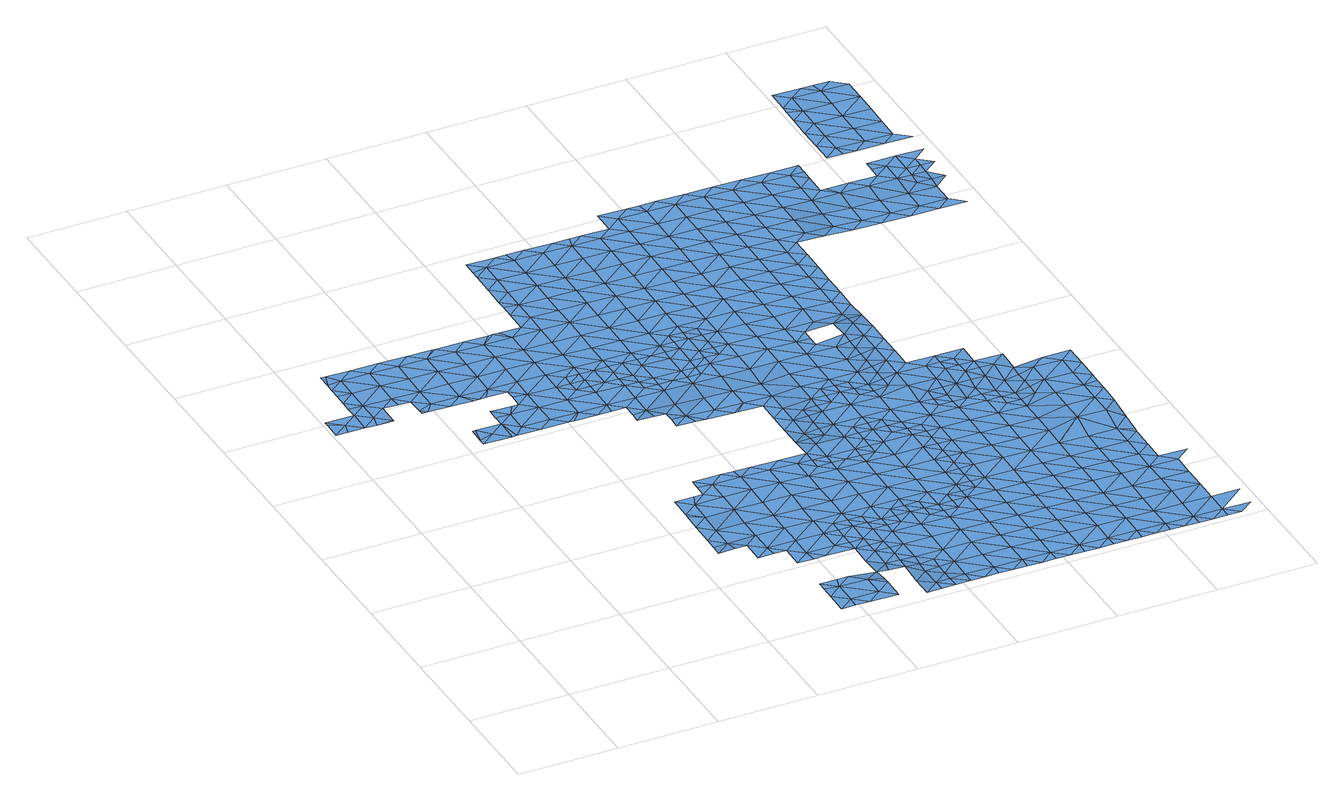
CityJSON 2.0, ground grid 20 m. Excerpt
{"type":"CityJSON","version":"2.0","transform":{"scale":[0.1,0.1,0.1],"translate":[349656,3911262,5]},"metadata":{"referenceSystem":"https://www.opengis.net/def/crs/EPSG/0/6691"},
"CityObjects":{
"waterbody1":{"type":"WaterBody","attributes":{"name":"7","class":"1140","function":"1","WaterBodyRiverFloodingRiskAttribute.description":"4","WaterBodyRiverFloodingRiskAttribute.rankOrg":"1","WaterBodyRiverFloodingRiskAttribute.adminType":"2","WaterBodyRiverFloodingRiskAttribute.scale":"L2"},"geometry":[{"type":"MultiSurface","lod":"1","boundaries":[[[0,1,2]],[[2,1,3]],[[3,1,4]],[[5,1,0]],[[4,1,6]],[[6,1,5]],[[5,7,6]],[[5,8,7]],[[9,10,6]],[[10,9,11]],[[6,7,9]],[[12,13,11]],[[7,8,14]],[[13,12,15]],[[14,8,16]],[[11,9,12]],[[17,7,14]],[[15,18,19]],[[9,7,17]],[[12,18,15]],[[19,20,21]],[[18,20,19]],[[22,23,9]],[[9,17,22]],[[24,20,18]],[[12,23,18]],[[12,9,23]],[[17,25,22]],[[26,24,18]],[[23,26,18]],[[27,22,25]],[[28,29,30]],[[27,31,22]],[[32,30,29]],[[30,32,27]],[[26,33,24]],[[34,35,36]],[[23,22,31]],[[35,37,38]],[[34,37,35]],[[32,31,27]],[[23,39,26]],[[32,29,40]],[[23,31,39]],[[34,41,37]],[[34,36,42]],[[26,43,33]],[[32,44,31]],[[44,32,40]],[[26,39,43]],[[34,42,41]],[[45,39,31]],[[46,41,42]],[[47,33,43]],[[48,31,44]],[[40,49,44]],[[39,45,43]],[[46,50,41]],[[51,52,41]],[[50,51,41]],[[31,48,45]],[[52,51,53]],[[54,47,43]],[[44,49,55]],[[50,46,56]],[[51,57,53]],[[44,58,48]],[[43,45,54]],[[44,55,59]],[[48,58,45]],[[60,50,56]],[[50,61,51]],[[55,62,59]],[[51,63,57]],[[64,54,45]],[[44,59,58]],[[65,59,62]],[[47,54,66]],[[58,64,45]],[[61,50,60]],[[51,61,63]],[[67,68,54]],[[66,54,68]],[[60,56,69]],[[63,70,71]],[[71,70,65]],[[54,64,67]],[[63,61,70]],[[59,65,72]],[[58,59,73]],[[65,70,72]],[[61,60,74]],[[75,74,69]],[[73,59,72]],[[60,69,74]],[[76,67,64]],[[64,58,76]],[[68,67,77]],[[70,61,78]],[[58,73,76]],[[61,74,78]],[[74,75,79]],[[80,73,72]],[[70,78,81]],[[77,67,82]],[[72,70,83]],[[67,76,82]],[[84,78,74]],[[83,70,81]],[[83,80,72]],[[79,84,74]],[[85,77,82]],[[76,73,80]],[[81,78,86]],[[87,84,79]],[[76,88,82]],[[84,89,78]],[[80,88,76]],[[86,90,81]],[[90,91,81]],[[83,81,91]],[[86,78,89]],[[85,82,92]],[[93,84,87]],[[83,94,80]],[[95,82,88]],[[96,86,89]],[[92,82,95]],[[97,88,80]],[[83,91,94]],[[98,89,84]],[[99,100,101]],[[102,100,93]],[[103,92,95]],[[104,94,91]],[[105,84,93]],[[102,101,100]],[[96,89,106]],[[105,93,100]],[[80,94,97]],[[88,107,95]],[[108,100,99]],[[89,98,106]],[[103,95,109]],[[104,110,94]],[[84,105,98]],[[111,88,97]],[[112,113,114]],[[108,115,100]],[[110,116,94]],[[94,116,97]],[[114,113,108]],[[117,113,112]],[[88,111,107]],[[118,106,98]],[[109,95,107]],[[115,119,100]],[[98,105,120]],[[121,118,98]],[[105,100,119]],[[109,122,123]],[[116,124,97]],[[120,121,98]],[[97,125,111]],[[108,113,115]],[[110,126,116]],[[127,113,117]],[[109,107,122]],[[120,105,119]],[[123,128,129]],[[122,128,123]],[[130,118,121]],[[111,131,107]],[[129,128,132]],[[126,133,116]],[[125,97,124]],[[134,115,113]],[[135,113,127]],[[136,137,132]],[[138,120,119]],[[128,136,132]],[[131,111,125]],[[122,107,131]],[[133,139,116]],[[140,119,115]],[[137,141,142]],[[134,113,135]],[[124,116,139]],[[138,119,143]],[[144,125,124]],[[137,136,141]],[[128,122,145]],[[127,146,135]],[[142,147,148]],[[149,136,128]],[[122,131,145]],[[148,147,150]],[[133,151,139]],[[115,134,140]],[[142,141,147]],[[152,149,128]],[[144,124,139]],[[143,119,140]],[[125,153,131]],[[152,128,145]],[[136,149,141]],[[147,154,150]],[[151,155,139]],[[156,135,146]],[[157,143,140]],[[125,144,153]],[[131,158,145]],[[159,156,146]],[[160,140,134]],[[158,152,145]],[[147,141,161]],[[139,162,144]],[[163,131,153]],[[134,135,160]],[[164,157,140]],[[162,139,155]],[[165,154,147]],[[141,149,161]],[[166,153,144]],[[135,156,160]],[[167,149,152]],[[168,162,155]],[[131,163,158]],[[160,169,140]],[[170,171,172]],[[172,171,173]],[[147,161,165]],[[156,159,174]],[[140,169,164]],[[175,170,172]],[[167,152,158]],[[149,176,161]],[[177,170,175]],[[144,162,166]],[[166,178,153]],[[179,154,165]],[[173,180,172]],[[167,176,149]],[[168,181,162]],[[156,182,160]],[[177,183,174]],[[184,158,163]],[[183,177,175]],[[185,164,186]],[[185,187,188]],[[189,190,172]],[[163,153,191]],[[172,190,175]],[[192,166,162]],[[165,193,179]],[[164,169,186]],[[172,180,189]],[[194,169,160]],[[156,174,182]],[[191,153,178]],[[191,184,163]],[[162,181,195]],[[187,185,186]],[[190,196,175]],[[158,184,167]],[[162,195,192]],[[196,197,175]],[[175,197,183]],[[174,183,182]],[[161,176,198]],[[165,161,199]],[[200,186,169]],[[160,182,194]],[[194,200,169]],[[167,201,176]],[[161,198,199]],[[166,202,178]],[[193,165,199]],[[184,201,167]],[[197,203,183]],[[183,203,182]],[[187,186,204]],[[166,192,205]],[[201,206,176]],[[176,207,198]],[[199,208,193]],[[186,209,204]],[[192,210,205]],[[182,211,194]],[[166,205,202]],[[186,200,209]],[[191,178,212]],[[203,197,213]],[[210,214,205]],[[184,191,212]],[[182,203,211]],[[178,202,212]],[[194,215,200]],[[216,217,218]],[[176,206,207]],[[216,204,217]],[[213,219,203]],[[199,198,220]],[[204,209,217]],[[221,215,194]],[[221,194,211]],[[201,184,222]],[[214,223,205]],[[217,224,218]],[[220,198,207]],[[199,220,208]],[[205,223,202]],[[222,184,212]],[[224,214,225]],[[219,226,203]],[[200,227,209]],[[225,218,224]],[[226,228,203]],[[203,228,211]],[[201,229,206]],[[230,212,202]],[[231,229,201]],[[224,223,214]],[[231,201,222]],[[232,221,211]],[[233,208,220]],[[217,209,227]],[[228,232,211]],[[200,215,227]],[[229,234,206]],[[217,235,224]],[[234,220,207]],[[230,202,223]],[[230,236,212]],[[207,206,234]],[[222,212,236]],[[221,237,215]],[[232,237,221]],[[217,227,235]],[[235,238,224]],[[233,220,239]],[[224,240,223]],[[228,241,232]],[[215,242,227]],[[220,243,239]],[[244,222,236]],[[223,245,230]],[[231,222,246]],[[231,247,229]],[[220,234,243]],[[241,248,232]],[[246,222,244]],[[246,247,231]],[[224,238,240]],[[230,245,236]],[[215,237,242]],[[229,247,234]],[[249,237,232]],[[243,250,239]],[[235,227,251]],[[248,249,232]],[[252,253,254]],[[235,255,238]],[[252,256,248]],[[223,240,245]],[[227,242,251]],[[234,257,243]],[[252,254,256]],[[256,249,248]],[[244,236,258]],[[237,259,242]],[[255,235,251]],[[238,260,240]],[[249,259,237]],[[236,245,258]],[[234,247,257]],[[254,261,256]],[[262,245,240]],[[246,244,263]],[[251,242,264]],[[243,265,250]],[[263,244,258]],[[266,249,256]],[[246,267,247]],[[238,255,260]],[[260,262,240]],[[268,255,251]],[[269,266,256]],[[269,256,261]],[[243,257,265]],[[270,268,251]],[[242,271,264]],[[270,251,264]],[[245,272,258]],[[242,259,271]],[[273,259,249]],[[247,274,257]],[[246,263,267]],[[275,273,249]],[[275,249,266]],[[276,250,277]],[[250,265,277]],[[255,278,260]],[[279,271,259]],[[245,262,272]],[[247,267,274]],[[280,279,259]],[[280,259,273]],[[281,264,271]],[[278,262,260]],[[255,268,282]],[[265,257,283]],[[258,272,284]],[[263,258,285]],[[257,274,283]],[[286,281,271]],[[286,271,279]],[[276,277,287]],[[285,258,284]],[[255,282,278]],[[277,265,288]],[[262,289,272]],[[267,290,274]],[[268,291,282]],[[267,263,290]],[[265,283,288]],[[290,263,285]],[[274,292,283]],[[262,278,289]],[[289,293,272]],[[287,277,294]],[[277,288,294]],[[284,272,293]],[[294,295,287]],[[296,282,291]],[[293,297,284]],[[274,290,292]],[[292,298,283]],[[283,299,288]],[[278,282,296]],[[285,284,297]],[[296,291,300]],[[289,278,301]],[[290,285,302]],[[289,303,293]],[[295,294,304]],[[290,305,292]],[[278,296,301]],[[283,298,299]],[[285,297,302]],[[306,304,294]],[[294,288,306]],[[300,307,296]],[[293,308,297]],[[292,309,298]],[[289,301,303]],[[288,299,306]],[[303,308,293]],[[290,302,305]],[[310,296,307]],[[301,296,310]],[[297,311,302]],[[298,312,299]],[[313,303,301]],[[292,305,309]],[[310,313,301]],[[314,304,306]],[[299,315,306]],[[297,308,311]],[[316,308,303]],[[298,309,312]],[[305,302,317]],[[316,303,313]],[[318,309,305]],[[302,311,317]],[[319,314,306]],[[320,311,308]],[[299,312,315]],[[315,319,306]],[[321,312,309]],[[318,305,317]],[[308,316,320]],[[318,321,309]],[[320,322,311]],[[311,322,317]],[[323,315,312]],[[324,318,317]],[[322,324,317]],[[319,325,314]],[[326,319,315]],[[312,321,323]],[[318,327,321]],[[326,315,323]],[[328,325,319]],[[326,328,319]],[[318,324,327]],[[323,321,329]],[[330,326,323]],[[321,327,329]],[[327,324,331]],[[332,328,326]],[[323,329,330]],[[325,328,333]],[[334,327,331]],[[326,330,332]],[[329,327,334]],[[329,335,330]],[[333,328,336]],[[334,335,329]],[[328,332,336]],[[337,334,331]],[[336,338,333]],[[332,330,339]],[[340,336,332]],[[330,335,339]],[[340,332,339]],[[335,334,341]],[[334,337,341]],[[336,342,338]],[[335,343,339]],[[341,343,335]],[[336,340,342]],[[340,339,344]],[[337,345,341]],[[343,346,339]],[[347,342,340]],[[344,339,346]],[[340,344,347]],[[347,348,342]],[[338,342,349]],[[350,343,341]],[[351,344,346]],[[350,341,345]],[[342,348,349]],[[350,352,343]],[[351,346,353]],[[346,343,352]],[[354,353,346]],[[350,345,355]],[[354,346,352]],[[356,352,350]],[[356,350,355]],[[357,354,352]],[[358,353,354]],[[359,356,355]],[[357,352,356]],[[360,358,354]],[[357,360,354]],[[361,357,356]],[[362,363,358]],[[360,362,358]],[[357,364,360]],[[365,363,362]],[[356,359,361]],[[364,366,360]],[[367,362,360]],[[362,368,365]],[[366,367,360]],[[357,369,364]],[[359,370,361]],[[357,361,369]],[[368,362,367]],[[371,364,369]],[[372,373,367]],[[367,373,368]],[[374,371,369]],[[372,375,373]],[[376,368,373]]]}]},
"waterbody2":{"type":"WaterBody","attributes":{"name":"7","class":"1140","function":"1","WaterBodyRiverFloodingRiskAttribute.description":"4","WaterBodyRiverFloodingRiskAttribute.rankOrg":"1","WaterBodyRiverFloodingRiskAttribute.adminType":"2","WaterBodyRiverFloodingRiskAttribute.scale":"L2"},"geometry":[{"type":"MultiSurface","lod":"1","boundaries":[[[377,378,379]],[[380,381,382]],[[379,380,383]],[[382,384,380]],[[385,386,387]],[[383,387,386]],[[388,389,387]],[[379,381,380]],[[390,380,384]],[[380,390,388]],[[380,388,387]],[[380,387,383]],[[383,386,391]],[[377,379,392]],[[379,378,381]],[[392,379,383]],[[385,387,389]],[[391,392,383]]]}]},
"waterbody3":{"type":"WaterBody","attributes":{"name":"7","class":"1140","function":"1","WaterBodyRiverFloodingRiskAttribute.description":"4","WaterBodyRiverFloodingRiskAttribute.rankOrg":"1","WaterBodyRiverFloodingRiskAttribute.adminType":"2","WaterBodyRiverFloodingRiskAttribute.scale":"L2"},"geometry":[{"type":"MultiSurface","lod":"1","boundaries":[[[393,394,395]],[[396,395,394]],[[397,398,399]],[[400,394,393]],[[394,401,378]],[[398,402,399]],[[378,396,394]],[[400,399,394]],[[400,397,399]],[[402,403,399]],[[401,399,403]],[[394,399,401]]]}]},
"waterbody4":{"type":"WaterBody","attributes":{"name":"7","class":"1140","function":"1","WaterBodyRiverFloodingRiskAttribute.description":"4","WaterBodyRiverFloodingRiskAttribute.rankOrg":"2","WaterBodyRiverFloodingRiskAttribute.adminType":"2","WaterBodyRiverFloodingRiskAttribute.scale":"L2"},"geometry":[{"type":"MultiSurface","lod":"1","boundaries":[[[404,405,406]],[[404,403,405]],[[403,402,405]],[[407,408,409]],[[407,406,408]],[[406,405,408]],[[402,398,405]],[[393,395,410]],[[411,400,393]],[[412,409,408]],[[398,413,405]],[[405,413,408]],[[393,410,411]],[[411,414,400]],[[414,398,397]],[[415,412,408]],[[397,400,414]],[[416,417,418]],[[410,419,411]],[[408,413,415]],[[414,420,398]],[[398,420,413]],[[412,415,421]],[[422,417,423]],[[417,416,423]],[[423,424,422]],[[411,425,414]],[[424,419,426]],[[425,411,419]],[[427,413,420]],[[426,422,424]],[[416,428,423]],[[414,429,420]],[[425,419,424]],[[420,430,427]],[[428,431,423]],[[423,431,424]],[[429,414,425]],[[420,432,430]],[[433,431,428]],[[432,420,429]],[[424,434,425]],[[435,434,424]],[[435,424,431]],[[436,429,425]],[[437,430,438]],[[433,439,431]],[[430,432,438]],[[440,437,438]],[[434,436,425]],[[441,442,443]],[[429,436,432]],[[444,440,438]],[[442,445,446]],[[441,445,442]],[[432,447,438]],[[448,171,446]],[[449,444,438]],[[447,449,438]],[[435,431,450]],[[431,439,450]],[[432,451,447]],[[446,445,448]],[[441,452,445]],[[432,436,451]],[[444,449,453]],[[173,171,448]],[[439,454,450]],[[434,435,455]],[[435,450,455]],[[455,456,434]],[[457,447,451]],[[458,445,452]],[[445,459,448]],[[454,460,450]],[[436,434,456]],[[461,451,436]],[[173,448,180]],[[462,458,452]],[[463,455,450]],[[460,463,450]],[[457,451,464]],[[461,436,456]],[[448,459,180]],[[445,458,459]],[[465,456,455]],[[462,466,458]],[[467,463,460]],[[464,451,468]],[[463,465,455]],[[451,461,468]],[[189,469,190]],[[189,180,469]],[[470,461,456]],[[471,472,458]],[[458,472,459]],[[180,459,469]],[[471,458,466]],[[465,470,456]],[[473,474,475]],[[469,476,190]],[[474,464,468]],[[473,464,474]],[[467,477,463]],[[472,478,459]],[[196,190,476]],[[479,468,461]],[[478,480,459]],[[197,196,476]],[[469,459,480]],[[481,475,474]],[[213,197,476]],[[482,474,468]],[[461,470,479]],[[469,483,476]],[[465,463,484]],[[485,470,465]],[[476,219,213]],[[463,477,484]],[[481,474,486]],[[469,480,487]],[[468,479,482]],[[483,219,476]],[[477,488,484]],[[489,479,470]],[[474,490,486]],[[480,491,487]],[[465,484,485]],[[474,482,490]],[[469,487,483]],[[488,492,484]],[[493,482,479]],[[491,494,487]],[[470,485,489]],[[495,496,497]],[[483,498,219]],[[495,486,496]],[[226,498,228]],[[486,490,496]],[[492,499,484]],[[226,219,498]],[[500,490,482]],[[501,502,503]],[[496,504,497]],[[484,505,485]],[[479,489,493]],[[487,506,483]],[[507,497,504]],[[499,505,484]],[[241,228,498]],[[508,507,504]],[[494,502,509]],[[485,505,489]],[[510,499,492]],[[490,511,496]],[[502,501,509]],[[504,512,508]],[[487,494,506]],[[482,493,500]],[[512,513,514]],[[498,483,253]],[[252,241,498]],[[514,508,512]],[[253,252,498]],[[494,509,506]],[[489,515,493]],[[501,516,509]],[[505,515,489]],[[252,248,241]],[[490,500,511]],[[517,483,506]],[[496,518,504]],[[519,520,521]],[[253,483,517]],[[519,513,520]],[[510,522,499]],[[513,512,520]],[[493,523,500]],[[524,496,511]],[[516,525,509]],[[504,518,512]],[[509,525,506]],[[526,527,516]],[[527,521,520]],[[254,253,517]],[[526,521,527]],[[518,496,524]],[[523,493,515]],[[512,528,520]],[[527,525,516]],[[261,254,517]],[[499,522,529]],[[511,500,530]],[[505,531,515]],[[517,506,532]],[[528,512,518]],[[505,499,531]],[[520,533,527]],[[500,523,530]],[[532,506,525]],[[528,533,520]],[[534,261,517]],[[522,535,529]],[[531,499,529]],[[524,511,536]],[[515,537,523]],[[511,530,536]],[[533,538,527]],[[517,532,534]],[[535,539,529]],[[540,528,518]],[[525,541,532]],[[537,515,531]],[[525,527,538]],[[523,542,530]],[[524,536,543]],[[534,544,261]],[[518,524,540]],[[544,266,269]],[[269,261,544]],[[540,524,543]],[[529,545,531]],[[546,533,528]],[[547,548,532]],[[532,548,534]],[[525,549,541]],[[530,550,536]],[[532,541,547]],[[523,537,542]],[[540,546,528]],[[525,538,549]],[[551,273,275]],[[529,539,545]],[[551,266,544]],[[275,266,551]],[[531,552,537]],[[550,530,542]],[[553,544,534]],[[548,553,534]],[[533,554,538]],[[555,541,549]],[[556,279,280]],[[539,557,545]],[[558,551,544]],[[556,273,551]],[[543,536,559]],[[280,273,556]],[[537,560,542]],[[543,561,540]],[[531,545,552]],[[554,533,546]],[[552,560,537]],[[562,286,279]],[[538,563,549]],[[536,550,559]],[[559,561,543]],[[564,558,544]],[[557,565,545]],[[562,279,556]],[[548,566,553]],[[281,286,562]],[[555,549,567]],[[563,538,554]],[[568,551,558]],[[569,291,281]],[[540,570,546]],[[556,551,568]],[[544,553,564]],[[571,552,545]],[[572,559,550]],[[570,554,546]],[[549,573,567]],[[566,574,553]],[[281,562,569]],[[542,560,575]],[[550,542,572]],[[540,561,576]],[[562,556,577]],[[549,563,573]],[[556,568,577]],[[578,564,553]],[[572,542,575]],[[545,565,571]],[[300,291,569]],[[574,578,553]],[[579,569,562]],[[580,571,565]],[[581,558,564]],[[540,576,570]],[[554,582,563]],[[579,562,577]],[[583,567,573]],[[584,585,552]],[[585,575,560]],[[578,586,564]],[[307,300,569]],[[561,559,587]],[[586,581,564]],[[587,559,572]],[[561,588,576]],[[552,571,584]],[[582,554,570]],[[560,552,585]],[[589,578,574]],[[573,563,590]],[[591,583,573]],[[580,592,571]],[[590,591,573]],[[569,579,307]],[[593,572,575]],[[574,594,589]],[[595,563,582]],[[561,587,588]],[[590,563,595]],[[596,578,589]],[[583,591,597]],[[592,598,571]],[[593,587,572]],[[599,582,570]],[[594,600,589]],[[571,601,584]],[[575,585,602]],[[576,588,603]],[[570,576,599]],[[604,590,595]],[[605,596,589]],[[600,606,589]],[[607,585,584]],[[608,595,582]],[[606,605,589]],[[575,602,593]],[[576,603,599]],[[599,608,582]],[[609,604,595]],[[592,610,598]],[[607,602,585]],[[588,587,611]],[[571,598,601]],[[611,587,593]],[[588,612,603]],[[610,613,598]],[[614,593,602]],[[584,601,607]],[[603,615,599]],[[616,595,608]],[[588,611,612]],[[609,595,616]],[[593,617,611]],[[613,618,598]],[[598,619,601]],[[602,607,614]],[[603,612,615]],[[620,609,616]],[[621,609,620]],[[593,622,617]],[[623,621,620]],[[624,616,608]],[[612,611,625]],[[626,599,615]],[[611,617,625]],[[593,614,622]],[[608,599,624]],[[627,628,629]],[[625,630,612]],[[627,623,628]],[[612,630,615]],[[623,620,628]],[[624,599,626]],[[631,626,615]],[[632,615,630]],[[620,616,633]],[[633,616,624]],[[634,628,620]],[[615,632,631]],[[617,622,635]],[[631,636,626]],[[629,628,637]],[[638,634,620]],[[624,626,636]],[[638,620,633]],[[624,639,633]],[[639,624,636]],[[637,628,634]],[[639,640,633]],[[638,633,641]],[[641,633,640]],[[634,638,642]],[[638,641,642]],[[637,634,643]],[[643,634,642]]]}]},
"waterbody5":{"type":"WaterBody","attributes":{"name":"7","class":"1140","function":"1","WaterBodyRiverFloodingRiskAttribute.description":"4","WaterBodyRiverFloodingRiskAttribute.rankOrg":"1","WaterBodyRiverFloodingRiskAttribute.adminType":"2","WaterBodyRiverFloodingRiskAttribute.scale":"L2"},"geometry":[{"type":"MultiSurface","lod":"1","boundaries":[[[419,410,426]],[[426,410,644]],[[418,417,645]],[[422,426,644]],[[417,422,645]],[[644,645,422]],[[646,645,647]],[[645,646,648]],[[648,418,645]],[[410,395,644]],[[644,395,647]],[[647,645,644]]]}]},
"waterbody6":{"type":"WaterBody","attributes":{"name":"7","class":"1140","function":"1","WaterBodyRiverFloodingRiskAttribute.description":"4","WaterBodyRiverFloodingRiskAttribute.rankOrg":"1","WaterBodyRiverFloodingRiskAttribute.adminType":"2","WaterBodyRiverFloodingRiskAttribute.scale":"L2"},"geometry":[{"type":"MultiSurface","lod":"1","boundaries":[[[649,453,650]],[[457,464,651]],[[404,652,403]],[[653,654,655]],[[653,503,654]],[[501,503,653]],[[502,494,656]],[[491,656,494]],[[491,480,656]],[[478,656,480]],[[478,472,656]],[[657,658,659]],[[657,660,658]],[[660,661,662]],[[661,663,662]],[[664,665,666]],[[667,666,665]],[[666,667,668]],[[667,669,668]],[[667,670,669]],[[655,654,466]],[[404,406,652]],[[671,406,407]],[[409,412,672]],[[672,673,674]],[[674,675,676]],[[677,678,679]],[[668,676,680]],[[681,666,668]],[[665,682,667]],[[683,664,666]],[[663,684,662]],[[662,658,660]],[[658,685,659]],[[667,682,670]],[[654,656,472]],[[526,516,501]],[[686,513,519]],[[513,686,687]],[[688,687,686]],[[688,689,687]],[[690,689,688]],[[691,689,690]],[[691,497,689]],[[497,507,689]],[[507,508,689]],[[508,514,687]],[[650,691,690]],[[650,690,692]],[[692,690,693]],[[694,692,693]],[[695,692,694]],[[696,692,695]],[[692,696,649]],[[696,440,649]],[[696,697,440]],[[421,697,696]],[[415,697,421]],[[415,427,697]],[[413,427,415]],[[430,437,697]],[[698,699,700]],[[449,457,651]],[[679,678,669]],[[701,702,703]],[[704,705,703]],[[706,700,699]],[[705,671,707]],[[652,406,671]],[[698,403,652]],[[444,453,649]],[[672,696,695]],[[672,695,673]],[[691,486,495]],[[481,486,691]],[[473,475,651]],[[650,651,475]],[[453,651,650]],[[449,651,453]],[[688,693,690]],[[447,457,449]],[[650,475,691]],[[651,464,473]],[[475,481,691]],[[495,497,691]],[[462,452,708]],[[466,462,708]],[[471,654,472]],[[655,466,708]],[[653,655,686]],[[503,656,654]],[[526,501,653]],[[503,502,656]],[[526,653,521]],[[686,521,653]],[[519,521,686]],[[514,513,687]],[[655,688,686]],[[687,689,508]],[[649,650,692]],[[694,693,709]],[[675,674,673]],[[675,673,710]],[[711,710,712]],[[443,713,712]],[[655,708,688]],[[688,708,693]],[[693,708,709]],[[708,452,709]],[[452,441,709]],[[443,442,713]],[[676,675,680]],[[711,675,710]],[[675,711,680]],[[680,711,714]],[[683,666,684]],[[681,684,666]],[[684,681,662]],[[668,680,714]],[[714,681,668]],[[681,714,662]],[[714,658,662]],[[711,658,714]],[[711,685,658]],[[712,685,711]],[[712,713,685]],[[659,685,715]],[[713,715,685]],[[713,716,715]],[[442,716,713]],[[716,442,446]],[[441,443,709]],[[709,443,712]],[[694,709,712]],[[710,694,712]],[[673,694,710]],[[694,673,695]],[[407,409,671]],[[707,671,409]],[[707,409,672]],[[707,672,674]],[[707,674,676]],[[703,679,701]],[[679,703,677]],[[677,703,705]],[[705,707,677]],[[677,707,676]],[[677,676,678]],[[678,676,668]],[[668,669,678]],[[717,669,670]],[[699,698,652]],[[699,652,671]],[[705,699,671]],[[704,699,705]],[[699,704,706]],[[703,718,704]],[[718,703,702]],[[719,701,720]],[[720,701,679]],[[720,679,669]],[[720,669,717]],[[721,720,717]],[[720,721,722]],[[427,430,697]],[[412,421,672]],[[672,421,696]],[[437,440,697]],[[440,444,649]],[[471,466,654]],[[719,720,722]]]}]},
"waterbody7":{"type":"WaterBody","attributes":{"name":"7","class":"1140","function":"1","WaterBodyRiverFloodingRiskAttribute.description":"4","WaterBodyRiverFloodingRiskAttribute.rankOrg":"2","WaterBodyRiverFloodingRiskAttribute.adminType":"2","WaterBodyRiverFloodingRiskAttribute.scale":"L2"},"geometry":[{"type":"MultiSurface","lod":"1","boundaries":[[[130,723,133]],[[723,130,724]],[[130,121,724]],[[118,130,725]],[[106,118,725]],[[726,110,104]],[[726,106,110]],[[104,90,726]],[[90,86,726]],[[126,110,725]],[[725,133,126]],[[91,90,104]],[[168,727,181]],[[727,188,181]],[[727,728,188]],[[728,727,723]],[[727,155,723]],[[185,188,728]],[[157,164,185]],[[168,155,727]],[[96,726,86]],[[96,106,726]],[[106,725,110]],[[121,138,724]],[[724,728,723]],[[133,725,130]],[[151,133,723]],[[214,210,225]],[[225,210,729]],[[210,192,729]],[[195,729,192]],[[195,181,729]],[[181,730,729]],[[730,218,729]],[[218,225,729]],[[216,218,730]],[[730,204,216]],[[187,204,730]],[[155,151,723]],[[138,121,120]],[[138,143,724]],[[724,143,728]],[[728,143,157]],[[188,187,730]],[[157,185,728]],[[188,730,181]]]}]},
"waterbody8":{"type":"WaterBody","attributes":{"name":"7","class":"1140","function":"1","WaterBodyRiverFloodingRiskAttribute.description":"4","WaterBodyRiverFloodingRiskAttribute.rankOrg":"1","WaterBodyRiverFloodingRiskAttribute.adminType":"2","WaterBodyRiverFloodingRiskAttribute.scale":"L2"},"geometry":[{"type":"MultiSurface","lod":"1","boundaries":[[[629,731,732]],[[731,605,732]],[[583,597,733]],[[733,597,600]],[[547,555,734]],[[547,734,548]],[[567,583,733]],[[555,567,734]],[[541,555,547]],[[600,732,606]],[[735,623,627]],[[735,736,623]],[[597,736,735]],[[591,736,597]],[[591,590,604]],[[591,604,736]],[[735,732,600]],[[606,732,605]],[[627,629,735]],[[621,736,609]],[[621,623,736]],[[735,600,597]],[[604,609,736]],[[735,629,732]],[[733,600,594]],[[594,574,733]],[[566,548,734]],[[567,733,574]],[[734,567,574]],[[734,574,566]]]}]},
"waterbody9":{"type":"WaterBody","attributes":{"name":"7","class":"1140","function":"1","WaterBodyRiverFloodingRiskAttribute.description":"4","WaterBodyRiverFloodingRiskAttribute.rankOrg":"1","WaterBodyRiverFloodingRiskAttribute.adminType":"2","WaterBodyRiverFloodingRiskAttribute.scale":"L2"},"geometry":[{"type":"MultiSurface","lod":"1","boundaries":[[[605,737,596]],[[605,738,737]],[[596,586,578]],[[737,586,596]],[[738,581,737]],[[737,581,586]]]}]},
"waterbody10":{"type":"WaterBody","attributes":{"name":"7","class":"1140","function":"1","WaterBodyRiverFloodingRiskAttribute.description":"4","WaterBodyRiverFloodingRiskAttribute.rankOrg":"1","WaterBodyRiverFloodingRiskAttribute.adminType":"2","WaterBodyRiverFloodingRiskAttribute.scale":"L2"},"geometry":[{"type":"MultiSurface","lod":"1","boundaries":[[[739,740,741]],[[742,741,740]],[[742,743,744]],[[743,742,740]],[[745,740,739]],[[746,744,747]],[[744,743,747]],[[748,743,740]],[[746,749,750]],[[750,749,751]],[[749,746,747]],[[740,745,748]],[[751,752,753]],[[748,754,743]],[[752,751,749]],[[747,743,754]],[[747,755,749]],[[745,756,748]],[[752,757,753]],[[749,758,752]],[[747,754,755]],[[759,754,748]],[[756,759,748]],[[758,749,755]],[[760,757,752]],[[760,752,758]],[[761,759,756]],[[755,754,762]],[[754,759,762]],[[763,757,760]],[[755,764,758]],[[765,755,762]],[[758,764,760]],[[760,766,763]],[[764,755,765]],[[760,767,766]],[[760,764,767]]]}]},
"waterbody11":{"type":"WaterBody","attributes":{"name":"7","class":"1140","function":"1","WaterBodyRiverFloodingRiskAttribute.description":"4","WaterBodyRiverFloodingRiskAttribute.rankOrg":"2","WaterBodyRiverFloodingRiskAttribute.adminType":"2","WaterBodyRiverFloodingRiskAttribute.scale":"L2"},"geometry":[{"type":"MultiSurface","lod":"1","boundaries":[[[364,371,366]],[[372,367,366]],[[366,371,768]],[[372,366,768]],[[371,374,768]],[[768,375,372]]]}]}
},
"vertices":[
[26,953,13],[32,976,13],[3,954,13],[4,990,13],[4,1000,13],[60,953,13],[61,999,13],[89,976,13],[83,952,13],[90,1022,12],[61,1023,13],[62,1045,13],[90,1068,13],[62,1070,13],[117,954,13],[62,1092,13],[117,952,13],[118,998,13],[91,1114,13],[63,1110,13],[72,1138,13],[63,1138,13],[146,1021,12],[147,1067,13],[120,1137,13],[149,998,12],[148,1113,13],[174,997,12],[174,951,13],[185,951,13],[174,961,13],[203,1020,12],[202,974,13],[177,1136,13],[257,834,13],[228,825,13],[228,811,13],[234,858,13],[229,858,13],[204,1066,13],[230,950,13],[286,857,13],[285,810,13],[205,1112,13],[259,973,13],[261,1065,13],[294,810,13],[234,1135,13],[260,1019,13],[276,949,13],[314,833,13],[315,879,13],[286,880,13],[287,903,13],[262,1111,13],[287,949,13],[342,809,13],[329,902,13],[317,1018,13],[316,972,13],[371,832,13],[371,878,13],[300,949,13],[343,902,13],[318,1064,13],[344,948,13],[284,1134,13],[318,1110,13],[290,1134,13],[399,809,13],[372,925,13],[344,929,13],[373,971,13],[374,1017,13],[427,831,13],[408,808,13],[374,1063,13],[347,1133,13],[428,877,13],[455,808,13],[430,1016,13],[429,924,13],[375,1109,13],[430,970,13],[484,830,13],[395,1132,13],[457,900,13],[482,807,13],[431,1062,13],[485,876,13],[457,923,13],[458,946,13],[404,1132,13],[512,807,13],[486,969,13],[432,1108,13],[485,900,13],[487,1015,13],[542,875,13],[545,760,12],[540,783,13],[511,760,13],[512,779,13],[417,1132,13],[486,946,13],[541,829,13],[514,899,13],[489,1108,13],[568,759,11],[461,1131,13],[515,945,13],[488,1061,13],[567,713,12],[596,736,12],[568,737,12],[597,782,10],[543,968,13],[605,713,11],[542,899,13],[598,828,13],[570,852,13],[570,875,13],[490,1154,13],[462,1177,13],[544,1014,13],[545,1060,13],[543,945,13],[624,712,11],[490,1200,13],[462,1205,13],[571,898,13],[546,1107,13],[462,1224,13],[571,944,13],[654,781,9],[653,735,10],[491,1246,13],[463,1270,13],[598,851,13],[600,967,13],[655,827,13],[492,1292,13],[464,1316,13],[627,851,13],[601,1013,13],[546,1153,13],[681,711,9],[493,1339,13],[464,1332,13],[548,1245,13],[465,1362,13],[600,944,13],[547,1199,13],[602,1059,13],[521,1361,13],[628,943,13],[710,734,9],[655,850,13],[603,1152,13],[688,711,9],[711,780,8],[549,1291,13],[657,966,13],[602,1106,13],[683,850,13],[549,1338,13],[658,1012,13],[604,1198,13],[657,943,13],[711,826,13],[736,618,9],[736,572,10],[764,594,8],[764,571,11],[738,710,8],[765,641,9],[605,1244,13],[737,664,9],[658,1058,13],[543,1361,13],[792,571,11],[685,942,13],[767,733,8],[766,687,8],[660,1151,13],[684,873,13],[712,873,13],[713,896,13],[684,896,13],[793,594,11],[793,617,11],[659,1105,13],[686,989,13],[578,1360,13],[767,779,8],[685,966,13],[794,640,11],[794,663,11],[606,1290,13],[606,1337,13],[768,825,13],[661,1197,13],[715,1058,13],[823,686,13],[741,895,13],[714,1011,13],[662,1243,13],[662,1290,13],[635,1359,13],[769,872,13],[714,988,13],[823,732,13],[716,1104,13],[822,663,13],[743,988,13],[825,825,13],[741,918,13],[770,918,13],[742,941,13],[851,662,13],[663,1336,13],[824,778,13],[717,1150,13],[771,1010,13],[771,964,13],[742,965,13],[851,685,13],[826,871,13],[852,709,13],[718,1242,13],[772,1057,13],[718,1196,13],[880,731,13],[669,1359,13],[719,1289,13],[827,917,13],[773,1103,13],[881,777,13],[827,963,13],[692,1358,13],[828,1009,13],[880,708,13],[882,824,13],[720,1335,13],[774,1149,13],[829,1056,13],[774,1195,13],[775,1241,13],[908,708,13],[937,730,13],[749,1357,13],[883,870,13],[908,684,13],[908,661,13],[936,661,13],[883,916,13],[936,684,13],[776,1288,13],[830,1102,13],[938,776,13],[884,962,13],[964,660,17],[885,1008,13],[830,1148,13],[911,846,13],[777,1334,13],[965,707,17],[831,1194,13],[911,892,13],[965,684,17],[911,869,13],[939,823,13],[886,1055,13],[966,753,17],[832,1240,13],[966,730,17],[749,1404,13],[777,1380,13],[941,961,14],[967,799,17],[966,776,17],[967,845,20],[940,915,13],[833,1287,13],[886,1101,13],[887,1147,13],[967,822,17],[806,1403,13],[834,1333,13],[942,1008,14],[888,1193,13],[968,891,16],[889,1240,13],[942,1054,14],[834,1379,13],[831,1402,13],[997,914,14],[943,1100,14],[890,1286,13],[890,1332,13],[997,891,18],[998,960,14],[944,1146,13],[999,1007,14],[863,1402,13],[945,1192,13],[891,1378,13],[1025,891,18],[999,1053,14],[946,1239,13],[1026,937,14],[1000,1099,14],[946,1285,13],[1027,983,14],[920,1401,13],[947,1331,13],[1027,1029,14],[1001,1145,13],[1002,1191,13],[948,1377,13],[1028,1075,14],[1002,1238,13],[1029,1122,14],[1003,1284,13],[1030,1168,13],[977,1400,13],[1004,1330,13],[1058,1190,13],[1005,1376,13],[1059,1237,13],[1060,1283,13],[1086,1167,11],[1061,1329,13],[1033,1399,13],[1115,1190,10],[1116,1236,10],[1062,1375,13],[1143,1166,9],[1090,1398,13],[1117,1282,13],[1118,1328,13],[1172,1189,8],[1118,1374,13],[1173,1235,8],[1146,1305,13],[1200,1165,8],[1174,1281,13],[1146,1351,13],[1147,1372,13],[1147,1397,13],[1229,1188,8],[1157,1304,13],[1230,1234,8],[1202,1304,13],[1230,1280,13],[1257,1164,8],[1286,1187,8],[1286,1233,8],[1259,1303,13],[1314,1163,8],[1287,1279,13],[1342,1186,8],[1288,1325,13],[1260,1327,13],[1315,1256,10],[1260,1349,13],[1316,1279,13],[1316,1302,13],[1317,1348,13],[1343,1232,7],[1370,1162,8],[1344,1255,10],[1344,1301,13],[1345,1324,13],[1372,1255,10],[1373,1301,13],[1374,1347,13],
[671,81,19],[671,111,16],[642,88,21],[585,89,22],[614,112,22],[592,112,22],[641,42,22],[557,112,22],[584,20,22],[613,19,22],[585,43,22],[557,66,22],[556,20,22],[557,94,22],[669,18,22],[670,64,22],
[728,133,13],[700,133,13],[728,110,12],[694,110,14],[729,179,13],[729,202,13],[701,179,13],[729,156,13],[672,157,13],[701,203,13],[673,203,13],
[673,226,13],[701,226,13],[673,249,13],[674,272,13],[702,272,13],[674,295,13],[756,109,10],[757,132,13],[703,295,13],[730,248,13],[757,178,13],[731,271,13],[812,16,13],[783,39,12],[783,16,12],[785,109,13],[758,225,13],[731,294,13],[784,62,10],[812,39,13],[813,85,13],[813,131,13],[784,86,10],[759,248,13],[840,15,13],[814,178,13],[787,247,13],[869,38,13],[815,224,13],[868,15,13],[870,130,13],[869,84,13],[871,177,13],[787,270,13],[816,270,13],[897,14,13],[788,294,13],[762,479,13],[734,502,13],[734,479,13],[816,293,13],[763,502,13],[735,526,13],[844,246,13],[764,548,13],[844,269,13],[926,37,13],[872,223,13],[791,478,13],[845,293,13],[925,14,13],[926,83,13],[927,129,13],[872,246,13],[820,501,13],[820,547,13],[954,13,13],[928,176,13],[819,478,13],[982,36,13],[901,245,13],[983,82,13],[848,477,13],[982,13,13],[929,222,13],[821,593,13],[984,128,13],[848,501,13],[848,524,13],[901,269,13],[929,268,13],[901,292,13],[822,640,13],[1010,12,13],[849,547,13],[985,175,13],[849,570,13],[930,291,13],[985,221,13],[879,639,13],[1039,35,13],[1040,81,13],[958,291,13],[878,593,13],[1039,12,13],[1041,128,13],[986,267,13],[878,569,13],[1067,11,13],[1041,174,13],[906,569,13],[959,314,13],[987,313,13],[959,337,13],[880,685,13],[1096,34,13],[1042,220,13],[934,522,13],[906,546,13],[905,523,13],[988,360,13],[1097,80,13],[935,592,13],[959,360,13],[960,383,13],[934,545,13],[1096,11,13],[1043,266,13],[988,406,13],[960,429,13],[960,406,13],[1097,127,13],[962,522,13],[936,638,13],[1045,359,13],[961,452,13],[989,452,13],[961,476,13],[1124,11,13],[1098,173,13],[1044,312,13],[991,544,13],[962,499,13],[990,498,13],[1045,405,13],[1153,33,13],[1099,219,13],[1154,79,13],[992,591,13],[1046,451,13],[992,637,22],[1152,10,13],[1100,265,13],[1154,126,13],[1047,497,13],[1181,10,13],[1101,358,13],[1020,567,13],[1155,172,13],[1101,311,13],[993,683,22],[1210,32,13],[1102,404,13],[1020,590,13],[1020,613,17],[1048,543,13],[1156,218,13],[994,729,22],[1210,78,13],[1049,636,22],[1103,450,13],[1048,567,13],[995,775,22],[1209,9,13],[1022,706,22],[1157,264,13],[1211,125,13],[1157,310,13],[995,822,22],[1104,496,13],[1050,682,22],[1238,9,13],[1049,613,17],[1076,566,13],[1023,752,22],[996,868,22],[1159,403,13],[1266,31,13],[1213,217,13],[1104,542,13],[1077,612,17],[1212,171,13],[1158,357,13],[1023,798,22],[1078,659,22],[1024,844,22],[1266,8,13],[1079,705,22],[1160,449,13],[1105,566,13],[1267,78,13],[1268,124,13],[1078,682,22],[1213,263,13],[1214,310,13],[1106,635,22],[1132,519,13],[1133,542,13],[1294,8,13],[1269,216,13],[1106,612,17],[1160,495,13],[1106,658,22],[1133,565,13],[1323,30,13],[1216,402,26],[1134,611,17],[1324,77,13],[1269,170,13],[1215,356,13],[1161,518,13],[1135,658,22],[1134,634,22],[1325,123,13],[1216,448,26],[1189,518,19],[1323,7,13],[1270,262,13],[1271,309,13],[1351,7,13],[1325,169,13],[1272,355,13],[1217,494,26],[1298,239,13],[1380,29,13],[1381,76,13],[1218,541,26],[1190,541,19],[1326,215,13],[1190,564,19],[1273,447,26],[1299,285,13],[1273,401,26],[1190,587,19],[1219,587,26],[1191,610,20],[1300,331,13],[1301,377,19],[1300,337,14],[1274,493,26],[1276,586,26],[1355,238,13],[1301,424,26],[1248,609,26],[1275,540,26],[1302,470,26],[1303,497,26],[1303,516,26],[1304,562,26],[1304,609,26],
[756,86,8],[755,40,11],[726,17,11],[727,63,9],[755,17,11],
[817,316,13],[873,315,13],[873,269,13],[645,227,13],[933,499,13],[876,500,13],[876,454,13],[877,546,13],[590,528,15],[592,505,15],[621,527,15],[564,528,15],[508,529,15],[536,506,15],[507,508,15],[450,484,14],[449,438,14],[478,460,14],[477,414,14],[534,413,15],[476,368,12],[448,392,13],[645,273,13],[703,318,13],[704,364,13],[647,365,13],[648,411,15],[590,366,13],[589,320,13],[533,367,13],[532,321,13],[591,412,15],[535,460,15],[449,431,14],[488,483,15],[507,483,15],[649,504,15],[932,453,13],[932,407,13],[875,408,13],[931,360,13],[874,361,13],[930,314,13],[817,362,13],[818,409,13],[761,410,13],[760,363,13],[760,317,13],[759,271,13],[616,204,13],[588,228,13],[592,204,13],[504,298,13],[503,252,13],[532,275,13],[560,251,13],[589,274,13],[559,205,13],[646,319,13],[819,455,13],[762,456,13],[704,410,13],[648,458,15],[705,457,13],[706,503,13],[592,459,15],[678,527,14],[734,526,13],[448,345,12],[535,252,13],[480,299,12],[476,322,11],[447,320,12],[447,299,11],
[599,921,13],[599,875,13],[543,922,13],[486,923,13],[656,920,13],[655,874,13],[714,965,13],[713,919,13],
[1192,657,22],[1163,634,22],[1105,589,13],[1048,590,13],[1162,588,13],[1161,542,13],
[1107,681,22],[1136,704,22],
[1236,1396,13],[1233,1419,13],[1204,1396,13],[1205,1442,13],[1233,1465,13],[1205,1488,13],[1261,1395,13],[1206,1535,13],[1234,1511,13],[1290,1418,13],[1235,1557,13],[1207,1565,13],[1207,1581,13],[1236,1604,13],[1208,1627,13],[1290,1464,13],[1291,1510,13],[1318,1394,13],[1265,1626,13],[1292,1556,13],[1346,1417,13],[1293,1603,13],[1374,1393,13],[1347,1463,13],[1289,1626,13],[1349,1555,13],[1348,1509,13],[1321,1625,13],[1349,1602,13],
[1344,1278,13]
]}
